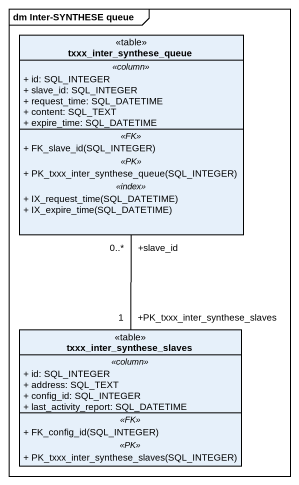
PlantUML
@startuml
mainframe dm Inter-SYNTHESE queue
hide circle
hide empty members
skinparam classAttributeIconSize 0
class txxx_inter_synthese_queue <<table>> {
  .. <<column>> ..
  + id: SQL_INTEGER
  + slave_id: SQL_INTEGER
  + request_time: SQL_DATETIME
  + content: SQL_TEXT
  + expire_time: SQL_DATETIME
  .. <<FK>> ..
  + FK_slave_id(SQL_INTEGER)
  .. <<PK>> ..
  + PK_txxx_inter_synthese_queue(SQL_INTEGER)
  .. <<index>> ..
  + IX_request_time(SQL_DATETIME)
  + IX_expire_time(SQL_DATETIME)
}
class txxx_inter_synthese_slaves <<table>> {
  .. <<column>> ..
  + id: SQL_INTEGER
  + address: SQL_TEXT
  + config_id: SQL_INTEGER
  + last_activity_report: SQL_DATETIME
  .. <<FK>> ..
  + FK_config_id(SQL_INTEGER)
  .. <<PK>> ..
  + PK_txxx_inter_synthese_slaves(SQL_INTEGER)
}
txxx_inter_synthese_queue "+slave_id\n0..*" -- "+PK_txxx_inter_synthese_slaves\n1" txxx_inter_synthese_slaves
@enduml
